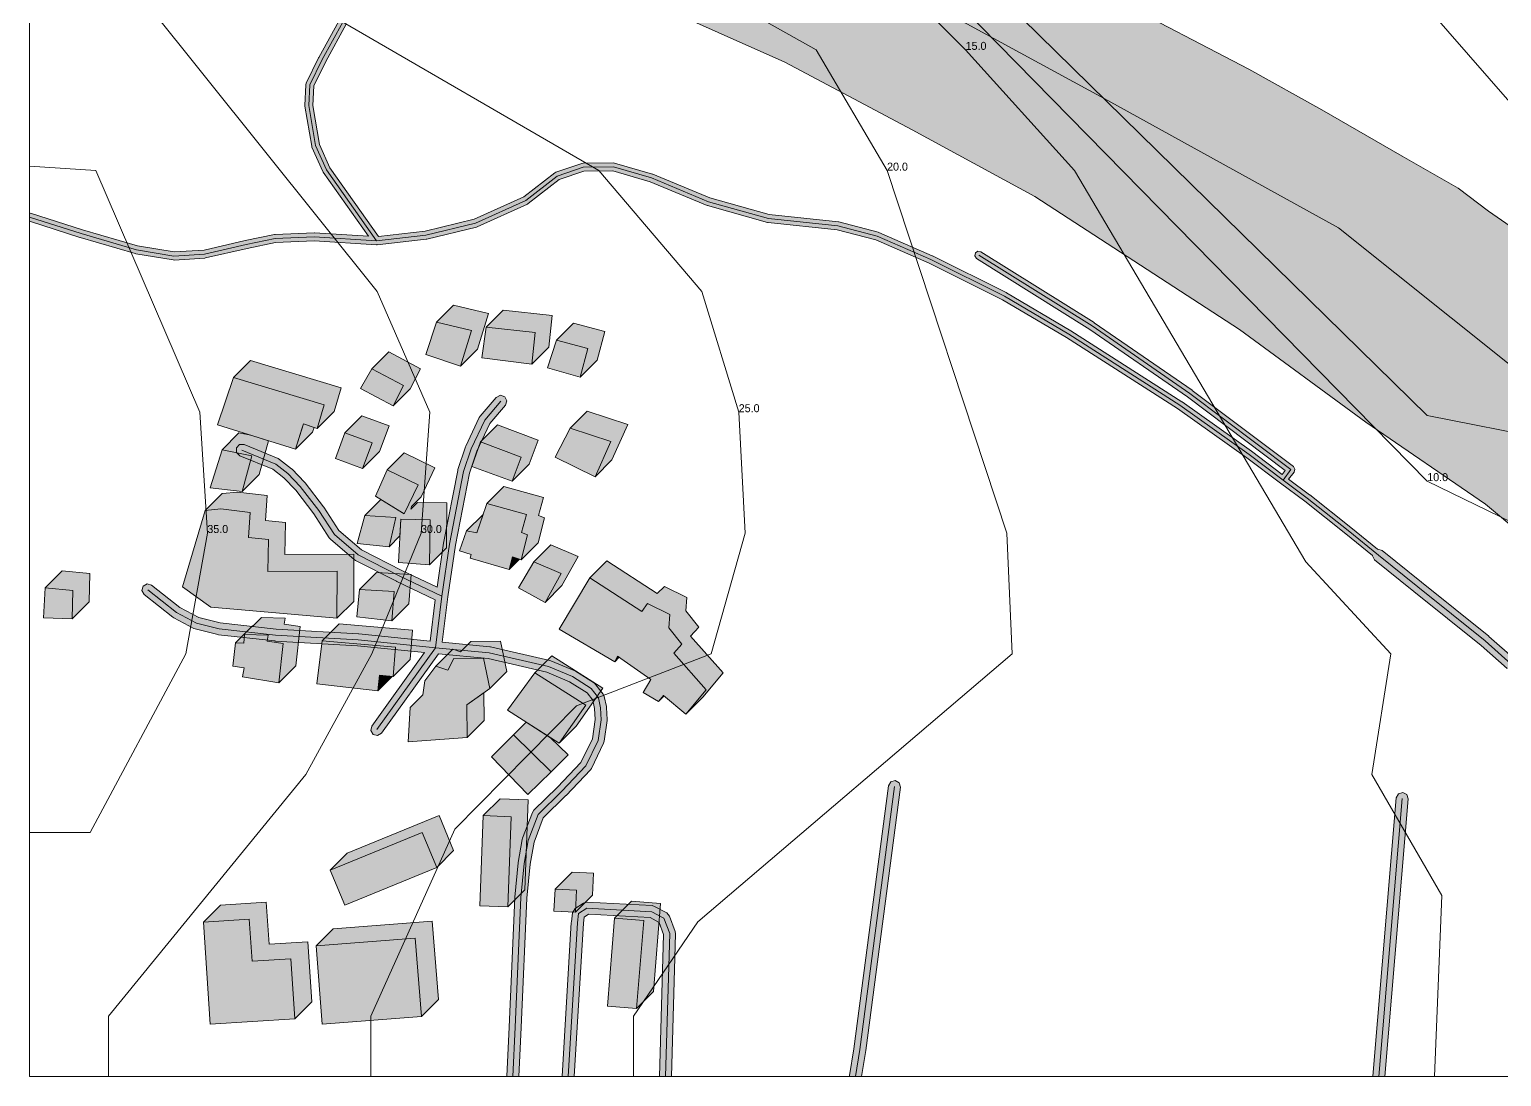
# Model space of a CAD drawing. Header units: metres. Extents: x 0 to 1003, y 0 to 996.
# Drawn here: x 0 to 367.9, y 0 to 261.6 of the extents above; entities that cross this region are included whole.
import ezdxf

# ---------------------------------------------------------------- set-up
doc = ezdxf.new("R2010")
doc.units = ezdxf.units.M
doc.header["$MEASUREMENT"] = 0
for name, color, linetype, lineweight, true_color in [('TPX_BUILDINGS', 7, 'CONTINUOUS', 0, 0x000000), ('TPX_BUILDINGS_HATCH', 7, 'CONTINUOUS', 0, 0xf0f0f0), ('TPX_BUILDINGS_SHADOWS_HATCH', 7, 'CONTINUOUS', 0, 0x000000), ('TPX_BUILDINGS_SHADOWS_OUTLINES', 7, 'CONTINUOUS', 0, 0x000000), ('TPX_FRAME_PROJECT', 7, 'CONTINUOUS', 0, 0x000000), ('TPX_RELIEF_CONTOUR_LINES', 7, 'CONTINUOUS', 0, 0x969696), ('TPX_RELIEF_CONTOUR_LINES_TEXT', 7, 'CONTINUOUS', 0, 0x000000), ('TPX_ROADS_AXES', 7, 'CONTINUOUS', 0, 0x323232), ('TPX_ROADS_CONTOURS', 7, 'CONTINUOUS', 0, 0x646464), ('TPX_ROADS_HATCH', 7, 'CONTINUOUS', 0, 0xc8c8c8), ('TPX_WATERWAYS', 7, 'CONTINUOUS', 0, 0x7aafdf), ('TPX_WATERWAYS_HATCH', 7, 'CONTINUOUS', 0, 0x7aafdf)]:
    doc.layers.add(name, color=color, linetype=linetype, lineweight=lineweight, true_color=true_color)

msp = doc.modelspace()

# ---------------------------------------------------------------- hatches: boundary and pattern name
at = {"layer": 'TPX_BUILDINGS_HATCH'}
for points in [[(101.74, 188.52), (99.06, 180.43), (107.73, 177.54), (110.46, 186.39), (101.74, 188.52)], [(114.17, 187.29), (113.09, 179.58), (125.54, 178.04), (126.43, 185.92), (114.17, 187.29)], [(131.72, 184), (129.46, 177.05), (137.65, 174.73), (139.57, 181.93), (131.72, 184)], [(85.6, 176.82), (82.73, 171.94), (90.88, 167.63), (93.5, 172.64), (85.6, 176.82)], [(51.01, 174.68), (46.99, 162.82), (66.52, 156.75), (68.53, 163.11), (71.94, 161.94), (73.7, 167.87), (51.01, 174.68)], [(135.17, 162.03), (131.37, 154.74), (141.36, 149.88), (145.31, 158.7), (135.17, 162.03)], [(78.84, 160.89), (76.5, 154.44), (83.24, 151.95), (85.67, 158.39), (78.84, 160.89)], [(112.76, 158.61), (110.55, 152.4), (120.62, 148.77), (122.89, 154.76), (112.76, 158.61)], [(48.13, 156.56), (45.18, 147.13), (53.17, 146.19), (55.62, 155.11), (48.13, 156.56)], [(89.44, 151.62), (86.49, 145), (93.67, 140.64), (97.12, 147.85), (89.44, 151.62)], [(43.92, 141.46), (38.25, 122.4), (45.34, 117.27), (76.86, 114.5), (76.88, 126.25), (59.59, 126.24), (59.71, 134.19), (54.78, 134.67), (55.17, 140.93), (47.84, 141.82), (43.92, 141.46)], [(83.81, 140.23), (81.88, 133.2), (89.89, 132.4), (91.56, 139.69), (83.81, 140.23)], [(109.26, 136.33), (107.5, 131.33), (110.4, 130.42), (110.15, 129.57), (119.87, 126.67), (120.7, 129.88), (122.93, 129.13), (124.51, 135.4), (122.97, 135.98), (124.22, 140.48), (114.32, 143.21), (111.81, 135.84), (109.26, 136.33)], [(92.79, 139.24), (92.26, 128.41), (100.01, 127.86), (100.12, 139.12), (92.79, 139.24)], [(126.07, 128.65), (122.27, 122.12), (128.86, 118.44), (132.89, 125.73), (126.07, 128.65)], [(3.97, 122.14), (3.49, 114.62), (10.65, 114.4), (10.86, 121.43), (3.97, 122.14)], [(82.52, 121.72), (81.8, 114.86), (90.57, 113.9), (91.12, 121.17), (82.52, 121.72)], [(140.05, 124.59), (132.38, 111.77), (146.3, 103.64), (146.98, 105.08), (155.27, 99.21), (153.41, 95.99), (157.26, 93.72), (158.44, 95.25), (164.09, 90.55), (169.16, 96.67), (161.02, 105.76), (163.05, 108.05), (159.8, 112.09), (160.03, 115.48), (154.48, 118.24), (153.04, 116.21), (140.05, 124.59)], [(51.48, 108.4), (50.84, 102.57), (53.65, 102.16), (53.24, 99.87), (62.36, 98.4), (63.41, 108.21), (59.4, 108.79), (59.65, 110.31), (53.77, 110.45), (53.61, 108.33), (51.48, 108.4)], [(73.15, 108.9), (71.85, 98.15), (87.1, 96.37), (87.51, 100.27), (90.91, 99.95), (91.47, 107.31), (73.15, 108.9)], [(95.16, 92.18), (94.69, 83.63), (109.42, 84.73), (109.29, 92.86), (115.06, 96.95), (113.48, 104.54), (106.07, 104.42), (104.55, 101.54), (101.58, 102.54), (98.79, 98.88), (98.29, 95.42), (95.16, 92.18)], [(126.31, 100.87), (119.47, 91.53), (132.38, 83.31), (139.05, 92.82), (126.31, 100.87)], [(120.95, 85.4), (115.45, 79.86), (124.53, 70.44), (130.37, 76.14), (120.95, 85.4)], [(113.39, 65.19), (112.57, 42.63), (119.55, 42.38), (120.38, 64.93), (113.39, 65.19)], [(98.14, 61), (75.17, 51.58), (78.82, 42.79), (101.79, 52.21), (98.14, 61)], [(131.37, 46.83), (131.1, 41.32), (136.5, 41.07), (136.75, 46.59), (131.37, 46.83)], [(54.95, 39.32), (43.49, 38.57), (45.18, 13.05), (66.32, 14.43), (65.33, 29.44), (55.65, 28.81), (54.95, 39.32)], [(146.26, 39.61), (144.44, 17.58), (151.7, 16.99), (153.52, 39.02), (146.26, 39.61)], [(96.44, 34.6), (71.63, 32.64), (73.2, 13.05), (98.01, 15.02), (96.44, 34.6)]]:
    msp.add_hatch(color=256, dxfattribs=at).paths.add_polyline_path(points)
at = {"layer": 'TPX_BUILDINGS_SHADOWS_HATCH'}
for points in [[(105.98, 192.77), (101.74, 188.52), (110.46, 186.39), (107.73, 177.54), (111.98, 181.78), (114.7, 190.63), (105.98, 192.77)], [(118.41, 191.53), (114.17, 187.29), (126.43, 185.92), (125.54, 178.04), (129.78, 182.29), (130.68, 190.16), (118.41, 191.53)], [(135.96, 188.24), (131.72, 184), (139.57, 181.93), (137.65, 174.73), (141.89, 178.97), (143.81, 186.17), (135.96, 188.24)], [(89.84, 181.07), (85.6, 176.82), (93.5, 172.64), (90.88, 167.63), (95.12, 171.87), (97.74, 176.88), (89.84, 181.07)], [(55.25, 178.93), (51.01, 174.68), (73.7, 167.87), (71.94, 161.94), (76.18, 166.18), (77.94, 172.11), (55.25, 178.93)], [(139.41, 166.27), (135.17, 162.03), (145.31, 158.7), (141.36, 149.88), (145.6, 154.12), (149.55, 162.94), (139.41, 166.27)], [(68.12, 161.82), (66.52, 156.75), (70.76, 161), (71.15, 162.21), (68.53, 163.11), (68.12, 161.82)], [(83.09, 165.13), (78.84, 160.89), (85.67, 158.39), (83.24, 151.95), (87.48, 156.19), (89.91, 162.63), (83.09, 165.13)], [(117, 162.85), (112.76, 158.61), (122.89, 154.76), (120.62, 148.77), (124.86, 153.01), (127.14, 159), (117, 162.85)], [(52.37, 160.81), (48.13, 156.56), (55.62, 155.11), (53.17, 146.19), (57.41, 150.43), (59.73, 158.86), (55.31, 160.24), (52.37, 160.81)], [(87.79, 144.21), (83.81, 140.23), (91.56, 139.69), (89.89, 132.4), (92.59, 135.09), (92.79, 139.24), (100.12, 139.12), (100.01, 127.86), (104.25, 132.1), (104.36, 143.36), (97.03, 143.48), (95.31, 141.75), (95.46, 142.43), (97.91, 144.88), (101.36, 152.09), (93.68, 155.86), (89.44, 151.62), (97.12, 147.85), (93.67, 140.64), (87.79, 144.21)], [(118.57, 147.45), (114.32, 143.21), (124.22, 140.48), (122.97, 135.98), (124.51, 135.4), (122.93, 129.13), (127.17, 133.37), (128.75, 139.64), (127.21, 140.22), (128.47, 144.72), (118.57, 147.45)], [(48.16, 145.7), (43.92, 141.46), (47.84, 141.82), (55.17, 140.93), (54.78, 134.67), (59.71, 134.19), (59.59, 126.24), (76.88, 126.25), (76.86, 114.5), (81.1, 118.74), (81.12, 130.49), (63.84, 130.48), (63.96, 138.43), (59.02, 138.91), (59.41, 145.18), (52.09, 146.06), (48.16, 145.7)], [(113.39, 140.47), (109.26, 136.33), (111.81, 135.84), (113.39, 140.47)], [(130.31, 132.89), (126.07, 128.65), (132.89, 125.73), (128.86, 118.44), (133.1, 122.68), (137.14, 129.97), (130.31, 132.89)], [(120.7, 129.88), (119.87, 126.67), (122.48, 129.28), (120.7, 129.88)], [(144.29, 128.83), (140.05, 124.59), (153.04, 116.21), (154.48, 118.24), (160.03, 115.48), (159.8, 112.09), (163.05, 108.05), (161.02, 105.76), (169.16, 96.67), (164.09, 90.55), (168.33, 94.79), (173.4, 100.91), (165.26, 110), (167.29, 112.29), (164.04, 116.34), (164.28, 119.72), (158.72, 122.48), (156.92, 120.68), (144.29, 128.83)], [(8.21, 126.39), (3.97, 122.14), (10.86, 121.43), (10.65, 114.4), (14.89, 118.64), (15.1, 125.67), (8.21, 126.39)], [(86.76, 125.96), (82.52, 121.72), (91.12, 121.17), (90.57, 113.9), (94.81, 118.14), (95.37, 125.41), (86.76, 125.96)], [(55.72, 112.64), (51.48, 108.4), (53.61, 108.33), (53.77, 110.45), (59.65, 110.31), (59.4, 108.79), (63.41, 108.21), (62.36, 98.4), (66.6, 102.64), (67.65, 112.46), (63.65, 113.03), (63.89, 114.55), (58.01, 114.69), (55.95, 112.64), (55.72, 112.64)], [(77.4, 113.14), (73.15, 108.9), (91.47, 107.31), (90.91, 99.95), (95.15, 104.19), (95.71, 111.55), (77.4, 113.14)], [(105.82, 106.78), (101.58, 102.54), (104.55, 101.54), (106.07, 104.42), (113.48, 104.54), (115.06, 96.95), (119.3, 101.19), (117.72, 108.78), (110.32, 108.67), (107.78, 106.12), (105.82, 106.78)], [(130.55, 105.12), (126.31, 100.87), (139.05, 92.82), (132.38, 83.31), (136.62, 87.56), (143.29, 97.07), (130.55, 105.12)], [(146.98, 105.08), (146.3, 103.64), (147.43, 104.77), (146.98, 105.08)], [(87.51, 100.27), (87.1, 96.37), (90.69, 99.97), (87.51, 100.27)], [(113.55, 95.88), (109.29, 92.86), (109.42, 84.73), (113.67, 88.98), (113.55, 95.88)], [(158.44, 95.25), (157.26, 93.72), (158.63, 95.1), (158.44, 95.25)], [(124.12, 88.57), (120.95, 85.4), (130.37, 76.14), (134.62, 80.38), (130.26, 84.66), (124.12, 88.57)], [(117.63, 69.43), (113.39, 65.19), (120.38, 64.93), (119.55, 42.38), (123.8, 46.63), (124.62, 69.17), (117.63, 69.43)], [(79.41, 55.82), (75.17, 51.58), (98.14, 61), (101.79, 52.21), (106.03, 56.45), (102.38, 65.24), (79.41, 55.82)], [(135.61, 51.08), (131.37, 46.83), (136.75, 46.59), (136.5, 41.07), (140.74, 45.32), (141, 50.83), (135.61, 51.08)], [(47.73, 42.82), (43.49, 38.57), (54.95, 39.32), (55.65, 28.81), (65.33, 29.44), (66.32, 14.43), (70.56, 18.68), (69.57, 33.69), (59.89, 33.06), (59.19, 43.57), (47.73, 42.82)], [(150.51, 43.86), (146.26, 39.61), (153.52, 39.02), (151.7, 16.99), (155.94, 21.23), (157.76, 43.27), (150.51, 43.86)], [(75.88, 36.89), (71.63, 32.64), (96.44, 34.6), (98.01, 15.02), (102.25, 19.26), (100.68, 38.84), (75.88, 36.89)]]:
    msp.add_hatch(color=256, dxfattribs=at).paths.add_polyline_path(points)
at = {"layer": 'TPX_ROADS_HATCH'}
for points in [[(0, 215.68), (0, 213.71), (12.63, 209.69), (12.66, 209.69), (26.46, 205.64), (26.58, 205.61), (35.93, 204.05), (36.16, 204.03), (43.86, 204.52), (44.02, 204.54), (54.38, 206.95), (61.54, 208.45), (71.18, 208.79), (86.72, 207.85), (86.8, 207.88), (86.89, 207.85), (99.18, 209.25), (99.31, 209.27), (111.74, 212.28), (111.91, 212.34), (124.48, 218.01), (124.68, 218.14), (132.38, 224.11), (138.58, 226.25), (145.83, 226.29), (155.13, 223.6), (169.35, 217.66), (169.47, 217.62), (184.46, 213.43), (184.62, 213.4), (201.9, 211.59), (211.56, 209.04), (224.84, 203.27), (243.22, 194.12), (259.23, 184.66), (286.94, 166.95), (304.25, 154.63), (312.72, 148.26), (318.75, 143.74), (329, 135.65), (335.69, 130.19), (335.67, 130.12), (336.22, 129.11), (346.04, 121.21), (362.84, 107.71), (369.33, 101.98), (373.96, 97.37), (378.95, 91.56), (380.78, 89.1), (392.23, 72.09), (400.24, 57.33), (403.07, 50.31), (404.03, 43.12), (403.71, 35.83), (402.38, 27.67), (399.35, 16.39), (394.71, 0.8), (394.6, 0.48), (394.63, 0), (397.6, 0), (402.23, 15.56), (402.24, 15.6), (405.3, 26.97), (405.33, 27.11), (406.68, 35.43), (406.7, 35.61), (407.04, 43.12), (407.02, 43.39), (406.02, 50.9), (405.92, 51.26), (402.99, 58.54), (402.92, 58.69), (394.83, 73.58), (394.75, 73.7), (383.25, 90.8), (383.21, 90.86), (381.84, 92.7), (387.34, 97.66), (402.65, 81.61), (420.38, 60.1), (430.12, 47.53), (436.73, 37.34), (445.99, 19.61), (456.01, 0), (458.06, 0), (458.02, 0.46), (447.77, 20.53), (438.48, 38.31), (438.43, 38.39), (431.77, 48.66), (431.72, 48.72), (421.95, 61.34), (421.93, 61.36), (404.17, 82.91), (404.12, 82.96), (388.12, 99.74), (387.78, 99.89), (387.45, 100.05), (387.42, 100.05), (387.07, 99.92), (386.73, 99.79), (380.59, 94.26), (376.2, 99.37), (376.12, 99.46), (371.42, 104.13), (371.35, 104.19), (364.8, 109.98), (364.75, 110.02), (347.92, 123.55), (338.1, 131.45), (336.99, 131.78), (336.94, 131.75), (330.25, 137.21), (319.98, 145.32), (319.96, 145.34), (314.73, 149.26), (316.09, 151.05), (316.28, 151.79), (316.28, 151.79), (315.9, 152.45), (290.61, 171.44), (290.58, 171.47), (266.15, 188.37), (266.11, 188.4), (237.8, 206.11), (237.05, 206.24), (236.43, 205.79), (236.3, 205.04), (236.74, 204.41), (265.03, 186.71), (289.42, 169.83), (313.89, 151.46), (313.13, 150.46), (305.44, 156.23), (305.42, 156.25), (288.08, 168.59), (288.04, 168.62), (260.3, 186.36), (260.27, 186.37), (244.21, 195.86), (244.14, 195.89), (225.71, 205.07), (225.66, 205.09), (212.29, 210.91), (212.14, 210.96), (202.34, 213.55), (202.18, 213.57), (184.91, 215.38), (170.06, 219.53), (155.85, 225.47), (155.74, 225.51), (146.24, 228.25), (145.96, 228.29), (138.4, 228.25), (138.08, 228.19), (131.57, 225.95), (131.28, 225.79), (123.55, 219.79), (111.17, 214.21), (98.9, 211.23), (87.25, 209.91), (75.09, 227.09), (72.49, 232.91), (70.83, 242.68), (71.09, 247.53), (74.07, 253.67), (79.19, 262.95), (79.31, 263.37), (79.99, 274.27), (79.97, 274.53), (78.9, 279.83), (78.59, 280.38), (75.61, 283.02), (75.15, 283.25), (69.66, 284.39), (69.25, 284.39), (60.8, 282.57), (60.61, 282.51), (51.14, 278.4), (43.11, 277.36), (32.35, 278.74), (23.7, 281.55), (18.16, 285.84), (12.05, 290.37), (11.64, 290.55), (3.48, 292.12), (3.31, 292.14), (0.02, 292.21), (0, 292.2), (0, 290.21), (3.18, 290.14), (11.04, 288.63), (16.96, 284.24), (22.61, 279.86), (22.91, 279.7), (31.82, 276.81), (32, 276.77), (42.98, 275.36), (43.24, 275.36), (51.54, 276.43), (51.8, 276.51), (61.32, 280.64), (69.46, 282.39), (74.48, 281.34), (77.01, 279.1), (77.99, 274.27), (77.33, 263.72), (72.3, 254.61), (72.28, 254.57), (69.2, 248.22), (69.1, 247.83), (68.83, 242.68), (68.84, 242.46), (70.54, 232.45), (70.61, 232.21), (73.31, 226.18), (73.4, 226.01), (84.76, 209.97), (71.26, 210.79), (71.16, 210.79), (61.38, 210.44), (61.21, 210.42), (53.94, 208.9), (43.65, 206.51), (36.14, 206.04), (26.97, 207.57), (13.23, 211.6), (0.3, 215.71), (0, 215.68)], [(28.42, 122.57), (28.11, 121.47), (28.66, 120.46), (35.8, 114.76), (36.05, 114.6), (41.1, 111.98), (41.42, 111.86), (47.07, 110.42), (47.27, 110.38), (61.36, 108.84), (61.44, 108.83), (82.02, 107.63), (98.76, 105.93), (85.57, 87.56), (85.31, 86.44), (85.91, 85.47), (87.03, 85.21), (88, 85.81), (102.21, 105.59), (114.68, 104.43), (129.3, 101.03), (135.02, 98.66), (139.36, 95.88), (140.79, 94.01), (141.23, 91.96), (141.38, 89.2), (140.72, 84.42), (137.85, 78.49), (131.99, 72.32), (126.1, 66.56), (125.75, 66.02), (123.27, 59.53), (123.19, 59.25), (122.19, 53.5), (122.18, 53.39), (121.33, 44.85), (121.33, 44.77), (119.9, 12.36), (119.36, 0.07), (119.39, 0), (122.36, 0), (122.9, 12.23), (124.32, 44.6), (125.16, 53.04), (126.12, 58.59), (128.44, 64.65), (134.1, 70.19), (134.14, 70.23), (140.19, 76.6), (140.45, 76.98), (143.52, 83.32), (143.66, 83.77), (144.37, 88.93), (144.38, 89.22), (144.22, 92.24), (144.19, 92.47), (143.65, 94.97), (143.38, 95.57), (141.59, 97.91), (141.2, 98.27), (136.52, 101.26), (136.29, 101.38), (130.34, 103.85), (130.1, 103.93), (115.26, 107.37), (115.06, 107.41), (103.17, 108.51), (104.54, 119.85), (106.46, 132.78), (109.96, 150.79), (111.81, 156.29), (115.05, 163.18), (118.97, 167.76), (119.33, 168.86), (118.8, 169.88), (117.71, 170.23), (116.69, 169.71), (112.64, 164.98), (112.42, 164.64), (109.06, 157.48), (108.99, 157.32), (107.09, 151.65), (107.04, 151.46), (103.51, 133.32), (103.5, 133.25), (101.87, 122.28), (93.09, 126.43), (83.02, 131.58), (77.35, 136.45), (73.59, 142.27), (73.52, 142.38), (68.89, 148.39), (68.77, 148.52), (65.64, 151.75), (65.49, 151.88), (62.51, 154.22), (62.16, 154.43), (53.69, 157.91), (52.54, 157.91), (51.74, 157.1), (51.74, 155.95), (52.55, 155.14), (60.82, 151.73), (63.56, 149.58), (66.56, 146.49), (71.1, 140.59), (74.95, 134.64), (75.23, 134.31), (81.2, 129.19), (81.49, 128.99), (91.75, 123.75), (91.79, 123.73), (101.44, 119.16), (100.18, 108.8), (82.29, 110.62), (82.23, 110.62), (61.65, 111.82), (47.7, 113.35), (42.33, 114.73), (37.56, 117.2), (30.53, 122.81), (29.43, 123.13), (28.42, 122.57)], [(206.05, 6.94), (205, 0.23), (205.06, 0), (208, 0), (209.02, 6.49), (209.02, 6.53), (217.69, 72.27), (217.4, 73.37), (216.4, 73.95), (215.29, 73.65), (214.72, 72.66), (206.05, 6.94)], [(341.63, 69.62), (335.77, 0.13), (335.81, 0), (338.77, 0), (344.62, 69.37), (344.27, 70.47), (343.25, 70.99), (342.16, 70.64), (341.63, 69.62)], [(135.44, 38.53), (133.14, 0.09), (133.17, 0), (136.14, 0), (138.44, 38.3), (138.63, 39.84), (139.7, 40.54), (155.12, 39.72), (157.37, 38.53), (158.51, 35.46), (157.46, 0.04), (157.48, 0), (160.46, 0), (161.51, 35.66), (161.42, 36.23), (159.99, 40.11), (159.28, 40.92), (156.23, 42.53), (155.61, 42.7), (139.38, 43.56), (138.48, 43.32), (136.41, 41.98), (135.74, 40.91), (135.45, 38.63), (135.44, 38.53)]]:
    msp.add_hatch(color=256, dxfattribs=at).paths.add_polyline_path(points)
at = {"layer": 'TPX_WATERWAYS_HATCH'}
msp.add_hatch(color=256, dxfattribs=at).paths.add_polyline_path([(0, 374.81), (0, 323), (24.22, 314.09), (54.51, 305.41), (80.64, 297.32), (115.09, 286.31), (155.51, 268.29), (188.8, 253.45), (220.62, 236.54), (251.26, 219.92), (302.43, 186.63), (333.99, 163.54), (363.95, 143.05), (391.16, 120.27), (417.97, 96.86), (441.85, 71.37), (462.45, 44.68), (486.63, 15.06), (499.46, 0), (542.46, 0), (531.55, 15.46), (519.89, 33.66), (510.02, 49.07), (494.78, 69.46), (484.32, 84.41), (463.26, 111.98), (442.51, 138.52), (428.16, 157), (415.04, 170.62), (408.05, 176.32), (397.61, 186.72), (387.03, 197.57), (376.58, 207.96), (364.68, 216.28), (357.09, 221.99), (343.12, 230.01), (323.03, 241.54), (304.75, 251.74), (270.54, 269.66), (236.81, 285.82), (206.62, 300.67), (165.01, 318.7), (132.63, 331.18), (110.21, 338.42), (85.11, 345.5), (74.27, 348.38), (52.46, 354), (27.07, 359.01), (5.81, 370.67), (0, 374.81)])

# ---------------------------------------------------------------- linework, layer by layer
at = {"layer": 'TPX_BUILDINGS', "elevation": 0.04}
for points in [[(101.74, 188.52), (99.06, 180.43), (107.73, 177.54), (110.46, 186.39)], [(114.17, 187.29), (113.09, 179.58), (125.54, 178.04), (126.43, 185.92)], [(131.72, 184), (129.46, 177.05), (137.65, 174.73), (139.57, 181.93)], [(85.6, 176.82), (82.73, 171.94), (90.88, 167.63), (93.5, 172.64)], [(51.01, 174.68), (46.99, 162.82), (66.52, 156.75), (68.53, 163.11), (71.94, 161.94), (73.7, 167.87)], [(135.17, 162.03), (131.37, 154.74), (141.36, 149.88), (145.31, 158.7)], [(78.84, 160.89), (76.5, 154.44), (83.24, 151.95), (85.67, 158.39)], [(112.76, 158.61), (110.55, 152.4), (120.62, 148.77), (122.89, 154.76)], [(48.13, 156.56), (45.18, 147.13), (53.17, 146.19), (55.62, 155.11)], [(89.44, 151.62), (86.49, 145), (93.67, 140.64), (97.12, 147.85)], [(43.92, 141.46), (38.25, 122.4), (45.34, 117.27), (76.86, 114.5), (76.88, 126.25), (59.59, 126.24), (59.71, 134.19), (54.78, 134.67), (55.17, 140.93), (47.84, 141.82)], [(83.81, 140.23), (81.88, 133.2), (89.89, 132.4), (91.56, 139.69)], [(109.26, 136.33), (107.5, 131.33), (110.4, 130.42), (110.15, 129.57), (119.87, 126.67), (120.7, 129.88), (122.93, 129.13), (124.51, 135.4), (122.97, 135.98), (124.22, 140.48), (114.32, 143.21), (111.81, 135.84)], [(92.79, 139.24), (92.26, 128.41), (100.01, 127.86), (100.12, 139.12)], [(126.07, 128.65), (122.27, 122.12), (128.86, 118.44), (132.89, 125.73)], [(3.97, 122.14), (3.49, 114.62), (10.65, 114.4), (10.86, 121.43)], [(82.52, 121.72), (81.8, 114.86), (90.57, 113.9), (91.12, 121.17)], [(140.05, 124.59), (132.38, 111.77), (146.3, 103.64), (146.98, 105.08), (155.27, 99.21), (153.41, 95.99), (157.26, 93.72), (158.44, 95.25), (164.09, 90.55), (169.16, 96.67), (161.02, 105.76), (163.05, 108.05), (159.8, 112.09), (160.03, 115.48), (154.48, 118.24), (153.04, 116.21)], [(51.48, 108.4), (50.84, 102.57), (53.65, 102.16), (53.24, 99.87), (62.36, 98.4), (63.41, 108.21), (59.4, 108.79), (59.65, 110.31), (53.77, 110.45), (53.61, 108.33)], [(73.15, 108.9), (71.85, 98.15), (87.1, 96.37), (87.51, 100.27), (90.91, 99.95), (91.47, 107.31)], [(95.16, 92.18), (94.69, 83.63), (109.42, 84.73), (109.29, 92.86), (115.06, 96.95), (113.48, 104.54), (106.07, 104.42), (104.55, 101.54), (101.58, 102.54), (98.79, 98.88), (98.29, 95.42)], [(126.31, 100.87), (119.47, 91.53), (132.38, 83.31), (139.05, 92.82)], [(120.95, 85.4), (115.45, 79.86), (124.53, 70.44), (130.37, 76.14)], [(113.39, 65.19), (112.57, 42.63), (119.55, 42.38), (120.38, 64.93)], [(98.14, 61), (75.17, 51.58), (78.82, 42.79), (101.79, 52.21)], [(131.37, 46.83), (131.1, 41.32), (136.5, 41.07), (136.75, 46.59)], [(54.95, 39.32), (43.49, 38.57), (45.18, 13.05), (66.32, 14.43), (65.33, 29.44), (55.65, 28.81)], [(146.26, 39.61), (144.44, 17.58), (151.7, 16.99), (153.52, 39.02)], [(96.44, 34.6), (71.63, 32.64), (73.2, 13.05), (98.01, 15.02)]]:
    msp.add_lwpolyline(points, close=True, dxfattribs=at)
at = {"layer": 'TPX_BUILDINGS_SHADOWS_OUTLINES', "elevation": 0.04}
for points in [[(105.98, 192.77), (101.74, 188.52), (110.46, 186.39), (107.73, 177.54), (111.98, 181.78), (114.7, 190.63)], [(118.41, 191.53), (114.17, 187.29), (126.43, 185.92), (125.54, 178.04), (129.78, 182.29), (130.68, 190.16)], [(135.96, 188.24), (131.72, 184), (139.57, 181.93), (137.65, 174.73), (141.89, 178.97), (143.81, 186.17)], [(89.84, 181.07), (85.6, 176.82), (93.5, 172.64), (90.88, 167.63), (95.12, 171.87), (97.74, 176.88)], [(55.25, 178.93), (51.01, 174.68), (73.7, 167.87), (71.94, 161.94), (76.18, 166.18), (77.94, 172.11)], [(139.41, 166.27), (135.17, 162.03), (145.31, 158.7), (141.36, 149.88), (145.6, 154.12), (149.55, 162.94)], [(68.12, 161.82), (66.52, 156.75), (70.76, 161), (71.15, 162.21), (68.53, 163.11)], [(83.09, 165.13), (78.84, 160.89), (85.67, 158.39), (83.24, 151.95), (87.48, 156.19), (89.91, 162.63)], [(117, 162.85), (112.76, 158.61), (122.89, 154.76), (120.62, 148.77), (124.86, 153.01), (127.14, 159)], [(52.37, 160.81), (48.13, 156.56), (55.62, 155.11), (53.17, 146.19), (57.41, 150.43), (59.73, 158.86), (55.31, 160.24)], [(87.79, 144.21), (83.81, 140.23), (91.56, 139.69), (89.89, 132.4), (92.59, 135.09), (92.79, 139.24), (100.12, 139.12), (100.01, 127.86), (104.25, 132.1), (104.36, 143.36), (97.03, 143.48), (95.31, 141.75), (95.46, 142.43), (97.91, 144.88), (101.36, 152.09), (93.68, 155.86), (89.44, 151.62), (97.12, 147.85), (93.67, 140.64)], [(118.57, 147.45), (114.32, 143.21), (124.22, 140.48), (122.97, 135.98), (124.51, 135.4), (122.93, 129.13), (127.17, 133.37), (128.75, 139.64), (127.21, 140.22), (128.47, 144.72)], [(48.16, 145.7), (43.92, 141.46), (47.84, 141.82), (55.17, 140.93), (54.78, 134.67), (59.71, 134.19), (59.59, 126.24), (76.88, 126.25), (76.86, 114.5), (81.1, 118.74), (81.12, 130.49), (63.84, 130.48), (63.96, 138.43), (59.02, 138.91), (59.41, 145.18), (52.09, 146.06)], [(113.39, 140.47), (109.26, 136.33), (111.81, 135.84)], [(130.31, 132.89), (126.07, 128.65), (132.89, 125.73), (128.86, 118.44), (133.1, 122.68), (137.14, 129.97)], [(120.7, 129.88), (119.87, 126.67), (122.48, 129.28)], [(144.29, 128.83), (140.05, 124.59), (153.04, 116.21), (154.48, 118.24), (160.03, 115.48), (159.8, 112.09), (163.05, 108.05), (161.02, 105.76), (169.16, 96.67), (164.09, 90.55), (168.33, 94.79), (173.4, 100.91), (165.26, 110), (167.29, 112.29), (164.04, 116.34), (164.28, 119.72), (158.72, 122.48), (156.92, 120.68)], [(8.21, 126.39), (3.97, 122.14), (10.86, 121.43), (10.65, 114.4), (14.89, 118.64), (15.1, 125.67)], [(86.76, 125.96), (82.52, 121.72), (91.12, 121.17), (90.57, 113.9), (94.81, 118.14), (95.37, 125.41)], [(55.72, 112.64), (51.48, 108.4), (53.61, 108.33), (53.77, 110.45), (59.65, 110.31), (59.4, 108.79), (63.41, 108.21), (62.36, 98.4), (66.6, 102.64), (67.65, 112.46), (63.65, 113.03), (63.89, 114.55), (58.01, 114.69), (55.95, 112.64)], [(77.4, 113.14), (73.15, 108.9), (91.47, 107.31), (90.91, 99.95), (95.15, 104.19), (95.71, 111.55)], [(105.82, 106.78), (101.58, 102.54), (104.55, 101.54), (106.07, 104.42), (113.48, 104.54), (115.06, 96.95), (119.3, 101.19), (117.72, 108.78), (110.32, 108.67), (107.78, 106.12)], [(130.55, 105.12), (126.31, 100.87), (139.05, 92.82), (132.38, 83.31), (136.62, 87.56), (143.29, 97.07)], [(146.98, 105.08), (146.3, 103.64), (147.43, 104.77)], [(87.51, 100.27), (87.1, 96.37), (90.69, 99.97)], [(113.55, 95.88), (109.29, 92.86), (109.42, 84.73), (113.67, 88.98)], [(158.44, 95.25), (157.26, 93.72), (158.63, 95.1)], [(124.12, 88.57), (120.95, 85.4), (130.37, 76.14), (134.62, 80.38), (130.26, 84.66)], [(117.63, 69.43), (113.39, 65.19), (120.38, 64.93), (119.55, 42.38), (123.8, 46.63), (124.62, 69.17)], [(79.41, 55.82), (75.17, 51.58), (98.14, 61), (101.79, 52.21), (106.03, 56.45), (102.38, 65.24)], [(135.61, 51.08), (131.37, 46.83), (136.75, 46.59), (136.5, 41.07), (140.74, 45.32), (141, 50.83)], [(47.73, 42.82), (43.49, 38.57), (54.95, 39.32), (55.65, 28.81), (65.33, 29.44), (66.32, 14.43), (70.56, 18.68), (69.57, 33.69), (59.89, 33.06), (59.19, 43.57)], [(150.51, 43.86), (146.26, 39.61), (153.52, 39.02), (151.7, 16.99), (155.94, 21.23), (157.76, 43.27)], [(75.88, 36.89), (71.63, 32.64), (96.44, 34.6), (98.01, 15.02), (102.25, 19.26), (100.68, 38.84)]]:
    msp.add_lwpolyline(points, close=True, dxfattribs=at)
at = {"layer": 'TPX_FRAME_PROJECT', "elevation": 0}
msp.add_lwpolyline([(0, 0), (1002.53, 0), (1002.53, 995.99), (0, 995.99)], close=True, dxfattribs=at)
at = {"layer": 'TPX_RELIEF_CONTOUR_LINES', "elevation": 0.05}
for points in [[(518.04, 0), (518.04, 15.09), (470.88, 16.3), (450.04, 45.27), (451.97, 75.45), (424.1, 105.64), (410.13, 119.17), (349.37, 148.78), (197.47, 303.51), (167.09, 304.92), (136.71, 332.32), (75.95, 335.51), (15.19, 393.82), (0, 393.82)], [(45.57, 384.65), (43.33, 377.27), (75.95, 346.48), (136.71, 344.68), (167.09, 315.21), (197.47, 314.11), (349.37, 165.14), (379.75, 159.18)], [(384.9, 226.36), (349.37, 267.13), (316.98, 286.73), (258.23, 299.98), (227.85, 323.51), (197.47, 328.35), (167.09, 351.56), (106.33, 352.98), (75.95, 381.05), (45.57, 384.65)], [(351.18, 0), (352.99, 45.27), (335.53, 75.45), (340.29, 105.64), (318.99, 128.62), (261.18, 226.36), (233.99, 256.54), (197.47, 292.91), (167.09, 294.63), (136.71, 319.96), (75.95, 324.54), (15.19, 382.05), (0, 382.05)], [(150.95, 0), (150.95, 15.09), (167.09, 38.63), (245.64, 105.64), (244.27, 135.82), (214.36, 226.36), (196.63, 256.54), (167.09, 273.24), (75.95, 305.73), (15.19, 360.43), (0, 360.43)], [(85.34, 0), (85.34, 15.09), (106.33, 61.79), (136.71, 92.64), (170.42, 105.64), (178.85, 135.82), (177.28, 166), (168.04, 196.18), (142.31, 226.36), (75.95, 264.9), (15.19, 327.44), (0, 327.44)], [(19.72, 0), (19.72, 15.09), (69.07, 75.45), (85.55, 105.64), (97.87, 135.82), (100.06, 166), (86.93, 196.18), (15.19, 285.75), (0, 285.75)], [(0, 61.01), (15.19, 61.01), (39.11, 105.64), (44.47, 135.82), (42.62, 166), (16.56, 226.36), (0, 227.45)]]:
    msp.add_lwpolyline(points, dxfattribs=at)
at = {"layer": 'TPX_ROADS_AXES', "elevation": 0.03}
for points in [[(0, 291.21), (3.29, 291.14), (11.46, 289.57), (17.56, 285.04), (23.22, 280.65), (32.13, 277.76), (43.11, 276.35), (51.41, 277.42), (61.01, 281.59), (69.46, 283.41), (74.95, 282.27), (77.92, 279.63), (78.99, 274.34), (78.31, 263.43), (73.18, 254.13), (70.1, 247.78), (69.83, 242.62), (71.52, 232.62), (74.22, 226.59), (86.78, 208.85)], [(337.16, 130.28), (329.63, 136.43), (319.36, 144.54), (313.32, 149.06), (304.84, 155.43), (287.5, 167.77), (259.76, 185.51), (243.7, 195), (225.26, 204.18), (211.89, 209.99), (202.08, 212.58), (184.73, 214.4), (169.74, 218.58), (155.47, 224.55), (145.97, 227.29), (138.41, 227.25), (131.9, 225), (124.07, 218.93), (111.5, 213.26), (99.07, 210.24), (86.78, 208.85)], [(86.78, 208.85), (71.2, 209.79), (61.41, 209.45), (54.16, 207.92), (43.79, 205.52), (36.09, 205.03), (26.74, 206.6), (12.94, 210.65), (0, 214.76)], [(315.29, 151.65), (290.01, 170.64), (265.58, 187.55), (237.27, 205.26)], [(117.83, 168.74), (113.78, 164), (110.41, 156.85), (108.51, 151.17), (104.99, 133.03), (103.06, 120.05), (101.49, 107.16)], [(103.06, 120.05), (92.43, 125.08), (82.17, 130.33), (76.21, 135.45), (72.33, 141.46), (67.7, 147.48), (64.56, 150.7), (61.59, 153.04), (53.12, 156.52)], [(313.32, 149.06), (315.29, 151.65)], [(396.02, 0), (396.14, 0.34), (400.79, 15.98), (403.85, 27.36), (405.2, 35.67), (405.54, 43.19), (404.53, 50.7), (401.6, 57.97), (393.51, 72.87), (382.01, 89.97), (380.12, 92.5), (375.06, 98.39), (370.36, 103.07), (363.81, 108.85), (346.98, 122.38), (337.16, 130.28)], [(101.49, 107.16), (82.14, 109.13), (61.53, 110.33), (47.44, 111.87), (41.79, 113.31), (36.74, 115.93), (29.6, 121.63)], [(86.79, 86.69), (101.49, 107.16)], [(120.86, 0), (121.4, 12.3), (122.82, 44.7), (123.67, 53.24), (124.67, 58.99), (127.15, 65.49), (133.06, 71.27), (139.1, 77.63), (142.17, 83.98), (142.88, 89.14), (142.72, 92.16), (142.19, 94.65), (140.39, 97), (135.71, 100), (129.76, 102.46), (114.92, 105.91), (101.49, 107.16)], [(206.48, 0), (207.53, 6.72), (216.21, 72.46)], [(343.12, 69.5), (337.27, 0)], [(158.96, 0), (160.02, 35.71), (158.58, 39.59), (155.53, 41.2), (139.3, 42.06), (137.23, 40.72), (136.94, 38.44), (134.64, 0)]]:
    msp.add_lwpolyline(points, dxfattribs=at)
at = {"layer": 'TPX_ROADS_CONTOURS', "elevation": 0.03}
for points in [[(77.33, 263.72), (72.3, 254.61), (72.28, 254.57), (69.2, 248.22), (69.1, 247.83), (68.83, 242.68), (68.84, 242.46), (70.54, 232.45), (70.61, 232.21), (73.31, 226.18), (73.4, 226.01), (84.76, 209.97), (71.26, 210.79), (71.16, 210.79), (61.38, 210.44), (61.21, 210.42), (53.94, 208.9), (43.65, 206.51), (36.14, 206.04), (26.97, 207.57), (13.23, 211.6), (0.3, 215.71), (0, 215.68), (0, 213.71), (12.63, 209.69), (12.66, 209.69), (26.46, 205.64), (26.58, 205.61), (35.93, 204.05), (36.16, 204.03), (43.86, 204.52), (44.02, 204.54), (54.38, 206.95), (61.54, 208.45), (71.18, 208.79), (86.72, 207.85), (86.8, 207.88), (86.89, 207.85), (99.18, 209.25), (99.31, 209.27), (111.74, 212.28), (111.91, 212.34), (124.48, 218.01), (124.68, 218.14), (132.38, 224.11), (138.58, 226.25), (145.83, 226.29), (155.13, 223.6), (169.35, 217.66), (169.47, 217.62), (184.46, 213.43), (184.62, 213.4), (201.9, 211.59), (211.56, 209.04), (224.84, 203.27), (243.22, 194.12), (259.23, 184.66), (286.94, 166.95), (304.25, 154.63), (312.72, 148.26), (318.75, 143.74), (329, 135.65), (335.69, 130.19), (335.67, 130.12), (336.22, 129.11), (346.04, 121.21), (362.84, 107.71), (369.33, 101.98)], [(371.35, 104.19), (364.8, 109.98), (364.75, 110.02), (347.92, 123.55), (338.1, 131.45), (336.99, 131.78), (336.94, 131.75), (330.25, 137.21), (319.98, 145.32), (319.96, 145.34), (314.73, 149.26), (316.09, 151.05), (316.28, 151.79), (316.28, 151.79), (315.9, 152.45), (290.61, 171.44), (290.58, 171.47), (266.15, 188.37), (266.11, 188.4), (237.8, 206.11), (237.05, 206.24), (236.43, 205.79), (236.3, 205.04), (236.74, 204.41), (265.03, 186.71), (289.42, 169.83), (313.89, 151.46), (313.13, 150.46), (305.44, 156.23), (305.42, 156.25), (288.08, 168.59), (288.04, 168.62), (260.3, 186.36), (260.27, 186.37), (244.21, 195.86), (244.14, 195.89), (225.71, 205.07), (225.66, 205.09), (212.29, 210.91), (212.14, 210.96), (202.34, 213.55), (202.18, 213.57), (184.91, 215.38), (170.06, 219.53), (155.85, 225.47), (155.74, 225.51), (146.24, 228.25), (145.96, 228.29), (138.4, 228.25), (138.08, 228.19), (131.57, 225.95), (131.28, 225.79), (123.55, 219.79), (111.17, 214.21), (98.9, 211.23), (87.25, 209.91), (75.09, 227.09), (72.49, 232.91), (70.83, 242.68), (71.09, 247.53), (74.07, 253.67), (79.19, 262.95)]]:
    msp.add_lwpolyline(points, dxfattribs=at)
for points in [[(28.42, 122.57), (28.11, 121.47), (28.66, 120.46), (35.8, 114.76), (36.05, 114.6), (41.1, 111.98), (41.42, 111.86), (47.07, 110.42), (47.27, 110.38), (61.36, 108.84), (61.44, 108.83), (82.02, 107.63), (98.76, 105.93), (85.57, 87.56), (85.31, 86.44), (85.91, 85.47), (87.03, 85.21), (88, 85.81), (102.21, 105.59), (114.68, 104.43), (129.3, 101.03), (135.02, 98.66), (139.36, 95.88), (140.79, 94.01), (141.23, 91.96), (141.38, 89.2), (140.72, 84.42), (137.85, 78.49), (131.99, 72.32), (126.1, 66.56), (125.75, 66.02), (123.27, 59.53), (123.19, 59.25), (122.19, 53.5), (122.18, 53.39), (121.33, 44.85), (121.33, 44.77), (119.9, 12.36), (119.36, 0.07), (119.39, 0), (122.36, 0), (122.9, 12.23), (124.32, 44.6), (125.16, 53.04), (126.12, 58.59), (128.44, 64.65), (134.1, 70.19), (134.14, 70.23), (140.19, 76.6), (140.45, 76.98), (143.52, 83.32), (143.66, 83.77), (144.37, 88.93), (144.38, 89.22), (144.22, 92.24), (144.19, 92.47), (143.65, 94.97), (143.38, 95.57), (141.59, 97.91), (141.2, 98.27), (136.52, 101.26), (136.29, 101.38), (130.34, 103.85), (130.1, 103.93), (115.26, 107.37), (115.06, 107.41), (103.17, 108.51), (104.54, 119.85), (106.46, 132.78), (109.96, 150.79), (111.81, 156.29), (115.05, 163.18), (118.97, 167.76), (119.33, 168.86), (118.8, 169.88), (117.71, 170.23), (116.69, 169.71), (112.64, 164.98), (112.42, 164.64), (109.06, 157.48), (108.99, 157.32), (107.09, 151.65), (107.04, 151.46), (103.51, 133.32), (103.5, 133.25), (101.87, 122.28), (93.09, 126.43), (83.02, 131.58), (77.35, 136.45), (73.59, 142.27), (73.52, 142.38), (68.89, 148.39), (68.77, 148.52), (65.64, 151.75), (65.49, 151.88), (62.51, 154.22), (62.16, 154.43), (53.69, 157.91), (52.54, 157.91), (51.74, 157.1), (51.74, 155.95), (52.55, 155.14), (60.82, 151.73), (63.56, 149.58), (66.56, 146.49), (71.1, 140.59), (74.95, 134.64), (75.23, 134.31), (81.2, 129.19), (81.49, 128.99), (91.75, 123.75), (91.79, 123.73), (101.44, 119.16), (100.18, 108.8), (82.29, 110.62), (82.23, 110.62), (61.65, 111.82), (47.7, 113.35), (42.33, 114.73), (37.56, 117.2), (30.53, 122.81), (29.43, 123.13)], [(206.05, 6.94), (205, 0.23), (205.06, 0), (208, 0), (209.02, 6.49), (209.02, 6.53), (217.69, 72.27), (217.4, 73.37), (216.4, 73.95), (215.29, 73.65), (214.72, 72.66)], [(341.63, 69.62), (335.77, 0.13), (335.81, 0), (338.77, 0), (344.62, 69.37), (344.27, 70.47), (343.25, 70.99), (342.16, 70.64)], [(135.44, 38.53), (133.14, 0.09), (133.17, 0), (136.14, 0), (138.44, 38.3), (138.63, 39.84), (139.7, 40.54), (155.12, 39.72), (157.37, 38.53), (158.51, 35.46), (157.46, 0.04), (157.48, 0), (160.46, 0), (161.51, 35.66), (161.42, 36.23), (159.99, 40.11), (159.28, 40.92), (156.23, 42.53), (155.61, 42.7), (139.38, 43.56), (138.48, 43.32), (136.41, 41.98), (135.74, 40.91), (135.45, 38.63)]]:
    msp.add_lwpolyline(points, close=True, dxfattribs=at)
at = {"layer": 'TPX_WATERWAYS', "elevation": 0.01}
for points in [[(0, 353.01), (40.12, 331.84), (111.39, 311.62), (212.41, 275.08), (269.51, 243.88), (327.2, 212.1), (383.49, 167.06), (445.79, 107.92), (483.41, 59.23), (515.75, 5.22), (518.29, 0)], [(376.58, 207.96), (364.68, 216.28), (357.09, 221.99), (343.12, 230.01), (323.03, 241.54), (304.75, 251.74), (270.54, 269.66)], [(155.51, 268.29), (188.8, 253.45), (220.62, 236.54), (251.26, 219.92), (302.43, 186.63), (333.99, 163.54), (363.95, 143.05), (391.16, 120.27)]]:
    msp.add_lwpolyline(points, dxfattribs=at)

# ---------------------------------------------------------------- texts
at = {"layer": 'TPX_RELIEF_CONTOUR_LINES_TEXT'}
for s, p in [('15.0', (233.99, 256.54, 0.05)), ('20.0', (214.36, 226.36, 0.05)), ('25.0', (177.28, 166, 0.05)), ('10.0', (349.37, 148.78, 0.05)), ('35.0', (44.47, 135.82, 0.05)), ('30.0', (97.87, 135.82, 0.05))]:
    msp.add_text(s, height=2, dxfattribs=at).set_placement(p)

doc.saveas('drawing.dxf')
